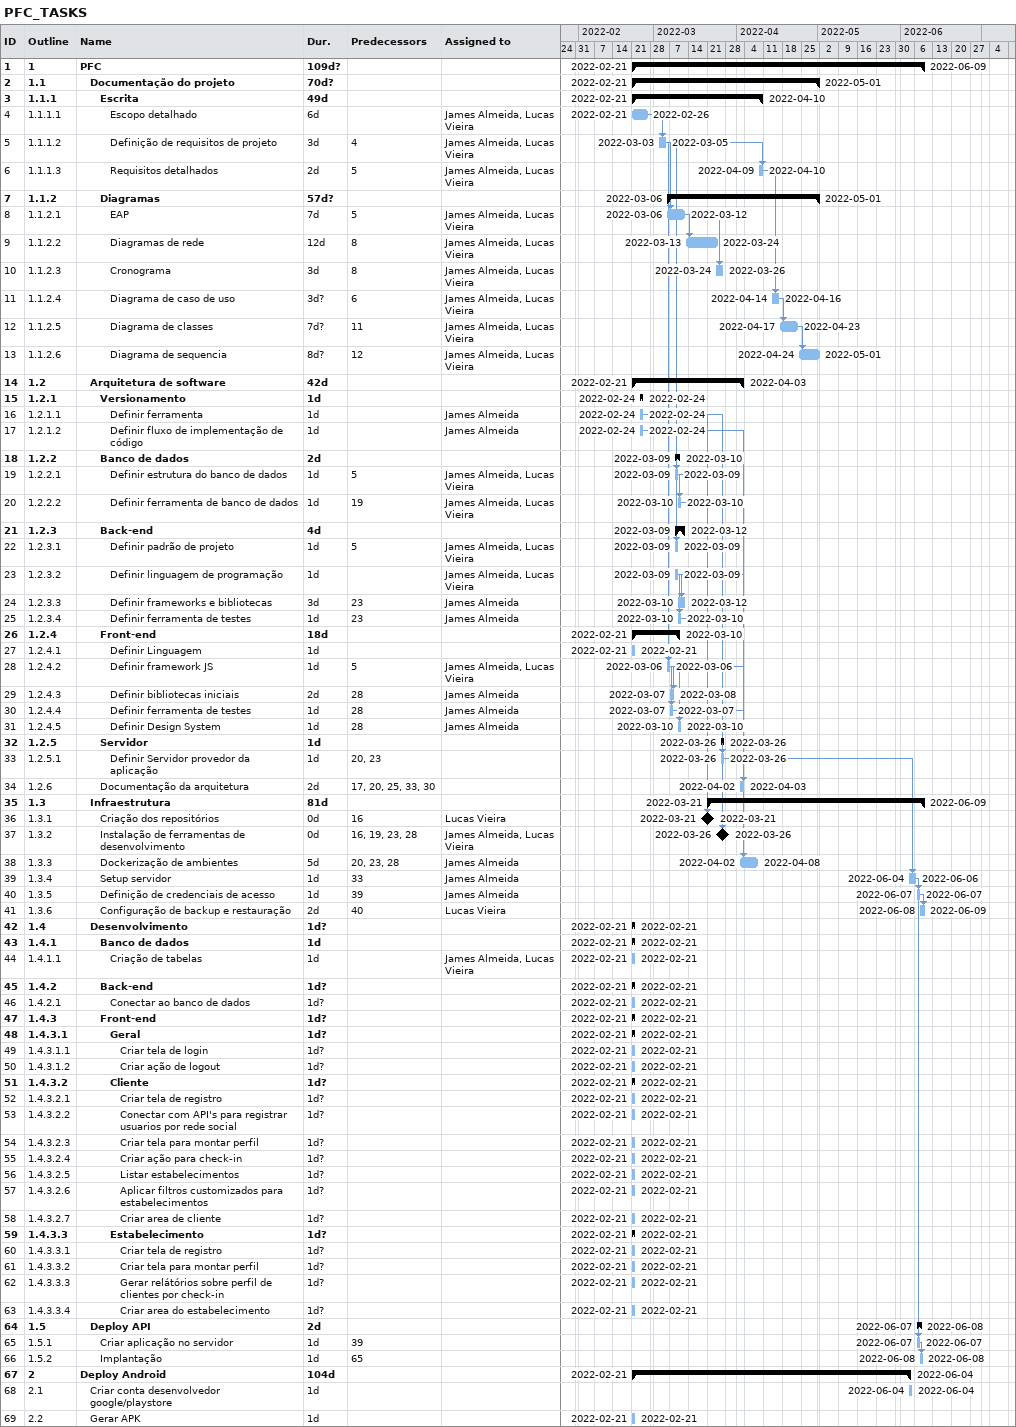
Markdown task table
PFC_TASKS

| ID | WBS | Task | Duration | Start | Finish | Predecessors | Resources |
|---|---|---|---|---|---|---|---|
| 1 | 1 | **PFC** | 109d? | 2022-02-21 | 2022-06-09 |  |  |
| 2 | 1.1 | **Documentação do projeto** | 70d? | 2022-02-21 | 2022-05-01 |  |  |
| 3 | 1.1.1 | **Escrita** | 49d | 2022-02-21 | 2022-04-10 |  |  |
| 4 | 1.1.1.1 | Escopo detalhado | 6d | 2022-02-21 | 2022-02-26 |  | James Almeida, Lucas Vieira |
| 5 | 1.1.1.2 | Definição de requisitos de projeto | 3d | 2022-03-03 | 2022-03-05 | 4 | James Almeida, Lucas Vieira |
| 6 | 1.1.1.3 | Requisitos detalhados | 2d | 2022-04-09 | 2022-04-10 | 5 | James Almeida, Lucas Vieira |
| 7 | 1.1.2 | **Diagramas** | 57d? | 2022-03-06 | 2022-05-01 |  |  |
| 8 | 1.1.2.1 | EAP | 7d | 2022-03-06 | 2022-03-12 | 5 | James Almeida, Lucas Vieira |
| 9 | 1.1.2.2 | Diagramas de rede | 12d | 2022-03-13 | 2022-03-24 | 8 | James Almeida, Lucas Vieira |
| 10 | 1.1.2.3 | Cronograma | 3d | 2022-03-24 | 2022-03-26 | 8 | James Almeida, Lucas Vieira |
| 11 | 1.1.2.4 | Diagrama de caso de uso | 3d? | 2022-04-14 | 2022-04-16 | 6 | James Almeida, Lucas Vieira |
| 12 | 1.1.2.5 | Diagrama de classes | 7d? | 2022-04-17 | 2022-04-23 | 11 | James Almeida, Lucas Vieira |
| 13 | 1.1.2.6 | Diagrama de sequencia | 8d? | 2022-04-24 | 2022-05-01 | 12 | James Almeida, Lucas Vieira |
| 14 | 1.2 | **Arquitetura de software** | 42d | 2022-02-21 | 2022-04-03 |  |  |
| 15 | 1.2.1 | **Versionamento** | 1d | 2022-02-24 | 2022-02-24 |  |  |
| 16 | 1.2.1.1 | Definir ferramenta | 1d | 2022-02-24 | 2022-02-24 |  | James Almeida |
| 17 | 1.2.1.2 | Definir fluxo de implementação de código | 1d | 2022-02-24 | 2022-02-24 |  | James Almeida |
| 18 | 1.2.2 | **Banco de dados** | 2d | 2022-03-09 | 2022-03-10 |  |  |
| 19 | 1.2.2.1 | Definir estrutura do banco de dados | 1d | 2022-03-09 | 2022-03-09 | 5 | James Almeida, Lucas Vieira |
| 20 | 1.2.2.2 | Definir ferramenta de banco de dados | 1d | 2022-03-10 | 2022-03-10 | 19 | James Almeida, Lucas Vieira |
| 21 | 1.2.3 | **Back-end** | 4d | 2022-03-09 | 2022-03-12 |  |  |
| 22 | 1.2.3.1 | Definir padrão de projeto | 1d | 2022-03-09 | 2022-03-09 | 5 | James Almeida, Lucas Vieira |
| 23 | 1.2.3.2 | Definir linguagem de programação | 1d | 2022-03-09 | 2022-03-09 |  | James Almeida, Lucas Vieira |
| 24 | 1.2.3.3 | Definir frameworks e bibliotecas | 3d | 2022-03-10 | 2022-03-12 | 23 | James Almeida |
| 25 | 1.2.3.4 | Definir ferramenta de testes | 1d | 2022-03-10 | 2022-03-10 | 23 | James Almeida |
| 26 | 1.2.4 | **Front-end** | 18d | 2022-02-21 | 2022-03-10 |  |  |
| 27 | 1.2.4.1 | Definir Linguagem | 1d | 2022-02-21 | 2022-02-21 |  |  |
| 28 | 1.2.4.2 | Definir framework JS | 1d | 2022-03-06 | 2022-03-06 | 5 | James Almeida, Lucas Vieira |
| 29 | 1.2.4.3 | Definir bibliotecas iniciais | 2d | 2022-03-07 | 2022-03-08 | 28 | James Almeida |
| 30 | 1.2.4.4 | Definir ferramenta de testes | 1d | 2022-03-07 | 2022-03-07 | 28 | James Almeida |
| 31 | 1.2.4.5 | Definir Design System | 1d | 2022-03-10 | 2022-03-10 | 28 | James Almeida |
| 32 | 1.2.5 | **Servidor** | 1d | 2022-03-26 | 2022-03-26 |  |  |
| 33 | 1.2.5.1 | Definir Servidor provedor da aplicação | 1d | 2022-03-26 | 2022-03-26 | 20, 23 |  |
| 34 | 1.2.6 | Documentação da arquitetura | 2d | 2022-04-02 | 2022-04-03 | 17, 20, 25, 33, 30 |  |
| 35 | 1.3 | **Infraestrutura** | 81d | 2022-03-21 | 2022-06-09 |  |  |
| 36 | 1.3.1 | Criação dos repositórios | 0d | 2022-03-21 | 2022-03-21 | 16 | Lucas Vieira |
| 37 | 1.3.2 | Instalação de ferramentas de desenvolvimento | 0d | 2022-03-26 | 2022-03-26 | 16, 19, 23, 28 | James Almeida, Lucas Vieira |
| 38 | 1.3.3 | Dockerização de ambientes | 5d | 2022-04-02 | 2022-04-08 | 20, 23, 28 | James Almeida |
| 39 | 1.3.4 | Setup servidor | 1d | 2022-06-04 | 2022-06-06 | 33 | James Almeida |
| 40 | 1.3.5 | Definição de credenciais de acesso | 1d | 2022-06-07 | 2022-06-07 | 39 | James Almeida |
| 41 | 1.3.6 | Configuração de backup e restauração | 2d | 2022-06-08 | 2022-06-09 | 40 | Lucas Vieira |
| 42 | 1.4 | **Desenvolvimento** | 1d? | 2022-02-21 | 2022-02-21 |  |  |
| 43 | 1.4.1 | **Banco de dados** | 1d | 2022-02-21 | 2022-02-21 |  |  |
| 44 | 1.4.1.1 | Criação de tabelas | 1d | 2022-02-21 | 2022-02-21 |  | James Almeida, Lucas Vieira |
| 45 | 1.4.2 | **Back-end** | 1d? | 2022-02-21 | 2022-02-21 |  |  |
| 46 | 1.4.2.1 | Conectar ao banco de dados | 1d? | 2022-02-21 | 2022-02-21 |  |  |
| 47 | 1.4.3 | **Front-end** | 1d? | 2022-02-21 | 2022-02-21 |  |  |
| 48 | 1.4.3.1 | **Geral** | 1d? | 2022-02-21 | 2022-02-21 |  |  |
| 49 | 1.4.3.1.1 | Criar tela de login | 1d? | 2022-02-21 | 2022-02-21 |  |  |
| 50 | 1.4.3.1.2 | Criar ação de logout | 1d? | 2022-02-21 | 2022-02-21 |  |  |
| 51 | 1.4.3.2 | **Cliente** | 1d? | 2022-02-21 | 2022-02-21 |  |  |
| 52 | 1.4.3.2.1 | Criar tela de registro | 1d? | 2022-02-21 | 2022-02-21 |  |  |
| 53 | 1.4.3.2.2 | Conectar com API's para registrar usuarios por rede social | 1d? | 2022-02-21 | 2022-02-21 |  |  |
| 54 | 1.4.3.2.3 | Criar tela para montar perfil | 1d? | 2022-02-21 | 2022-02-21 |  |  |
| 55 | 1.4.3.2.4 | Criar ação para check-in | 1d? | 2022-02-21 | 2022-02-21 |  |  |
| 56 | 1.4.3.2.5 | Listar estabelecimentos | 1d? | 2022-02-21 | 2022-02-21 |  |  |
| 57 | 1.4.3.2.6 | Aplicar filtros customizados para estabelecimentos | 1d? | 2022-02-21 | 2022-02-21 |  |  |
| 58 | 1.4.3.2.7 | Criar area de cliente | 1d? | 2022-02-21 | 2022-02-21 |  |  |
| 59 | 1.4.3.3 | **Estabelecimento** | 1d? | 2022-02-21 | 2022-02-21 |  |  |
| 60 | 1.4.3.3.1 | Criar tela de registro | 1d? | 2022-02-21 | 2022-02-21 |  |  |
| 61 | 1.4.3.3.2 | Criar tela para montar perfil | 1d? | 2022-02-21 | 2022-02-21 |  |  |
| 62 | 1.4.3.3.3 | Gerar relátórios sobre perfil de clientes por check-in | 1d? | 2022-02-21 | 2022-02-21 |  |  |
| 63 | 1.4.3.3.4 | Criar area do estabelecimento | 1d? | 2022-02-21 | 2022-02-21 |  |  |
| 64 | 1.5 | **Deploy API** | 2d | 2022-06-07 | 2022-06-08 |  |  |
| 65 | 1.5.1 | Criar aplicação no servidor | 1d | 2022-06-07 | 2022-06-07 | 39 |  |
| 66 | 1.5.2 | Implantação | 1d | 2022-06-08 | 2022-06-08 | 65 |  |
| 67 | 2 | **Deploy Android** | 104d | 2022-02-21 | 2022-06-04 |  |  |
| 68 | 2.1 | Criar conta desenvolvedor google/playstore | 1d | 2022-06-04 | 2022-06-04 |  |  |
| 69 | 2.2 | Gerar APK | 1d | 2022-02-21 | 2022-02-21 |  |  |
